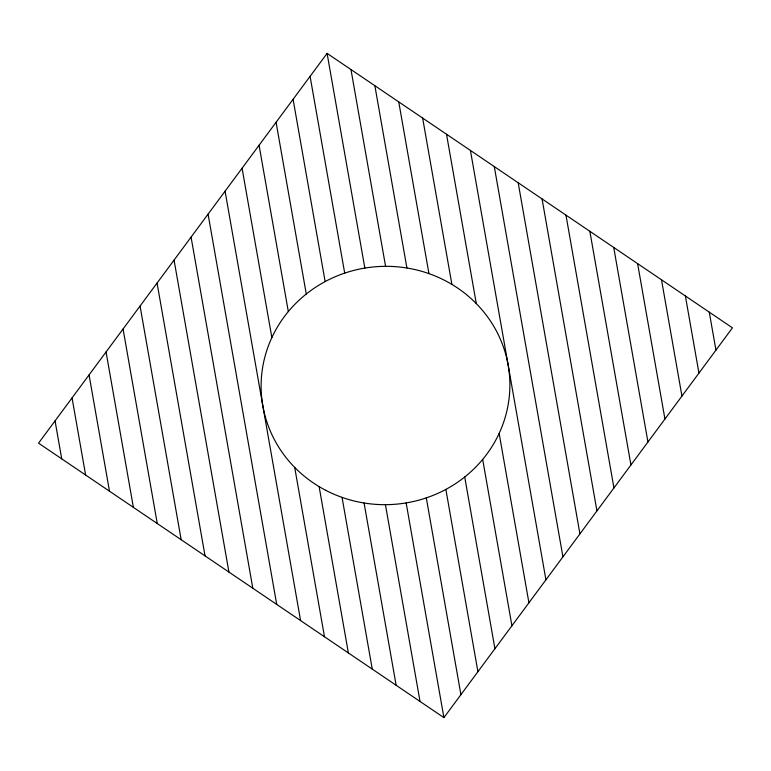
<?xml version="1.0" encoding="UTF-8"?>
<svg xmlns="http://www.w3.org/2000/svg" width="771" height="771" viewBox="0 0 771 771"><rect width="100%" height="100%" fill="white"/><g stroke="black" fill="none" stroke-linecap="round" stroke-linejoin="round"><path stroke-width="1.16" d="M327.087 53.372L38.55 443.161L443.913 717.628L732.45 327.839L327.087 53.372L364.847 268.077M709.262 312.139L715.951 350.13M685.38 295.968L698.95 373.097M661.499 279.796L681.94 396.063M637.607 263.624L664.939 419.038M613.726 247.452L647.939 442.005M589.834 231.271L630.938 464.971M565.953 215.099L613.938 487.937M542.061 198.928L596.937 510.913M518.179 182.756L579.927 533.879M494.288 166.584L562.926 556.845M470.406 150.412L545.926 579.811M446.515 134.241L476.305 303.601M499.136 433.418L528.925 602.787M422.633 118.069L451.883 284.383M482.675 459.429L511.925 625.753M398.742 101.888L428.946 273.618M464.72 476.998L494.924 648.719M374.86 85.716L406.915 268M445.86 489.412L477.914 671.686M350.969 69.544L385.577 266.323M426.305 497.883L460.913 694.661M406.153 502.923L443.913 717.628M310.087 76.339L344.695 273.117M385.423 504.677L420.031 701.456M293.086 99.314L325.14 281.588M364.085 503L396.14 685.284M276.076 122.281L306.28 294.002M342.054 497.382L372.258 669.112M259.075 145.247L288.325 311.571M319.117 486.617L348.367 652.931M242.075 168.213L271.864 337.582M294.695 467.399L324.485 636.759M225.074 191.189L300.594 620.588M208.074 214.155L276.712 604.416M191.073 237.121L252.821 588.244M174.063 260.087L228.939 572.072M157.062 283.063L205.047 555.901M140.062 306.029L181.166 539.729M123.061 328.995L157.274 523.548M106.061 351.962L133.393 507.376M89.06 374.937L109.501 491.204M72.05 397.903L85.62 475.032M55.049 420.87L61.738 458.861M325.911 490.404A124.41 119.158 -3.4 0 0 509.853 382.03A124.41 119.158 -3.4 0 0 320.736 284.065A124.41 119.158 -3.4 0 0 325.911 490.404"/></g></svg>
